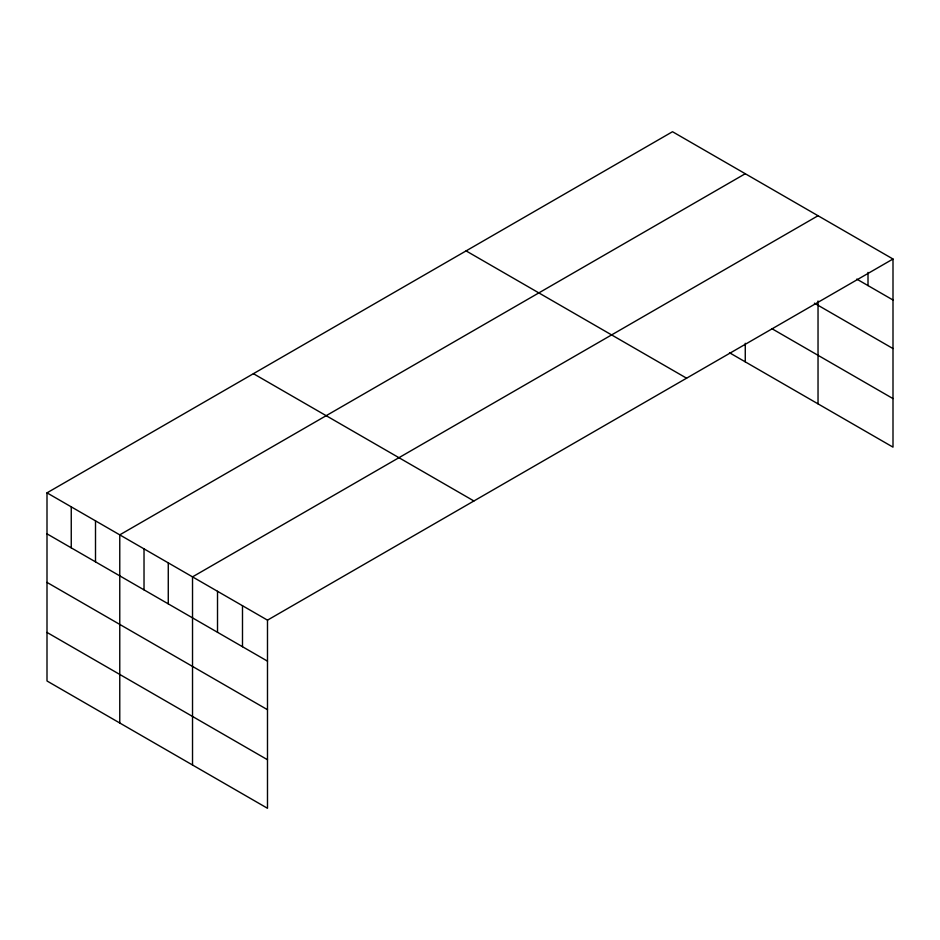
<?xml version="1.0" encoding="UTF-8"?>
<svg xmlns="http://www.w3.org/2000/svg" width="940" height="940" viewBox="0 0 940 940"><rect width="100%" height="100%" fill="white"/><g stroke="black" fill="none" stroke-linecap="round" stroke-linejoin="round"><path stroke-width="1.41" d="M47 492.854L267.489 620.153L267.489 808.283L47 680.983L47 492.854L672.511 131.718L893 259.017L893 447.146L729.511 352.759M745.267 173.724L119.768 534.86L119.768 722.989M818.035 215.742L192.524 576.866L192.524 764.995M267.489 620.153L893 259.017M856.763 279.098L893 300.013M814.393 303.185L893 348.564M771.952 328.706L893 398.595M466.087 250.898L686.588 378.197M253.412 373.673L473.913 500.973M47 533.85L267.489 661.149M47 582.401L267.489 709.7M47 632.432L267.489 759.732M868.008 272.412L868.008 285.584M818.035 301L818.035 403.859M745.267 343.288L745.267 361.853M242.496 605.724L242.496 646.72M217.516 591.295L217.516 632.291M168.272 562.872L168.272 603.868M144.02 548.866L144.02 589.862M95.504 520.854L95.504 561.85M71.252 506.86L71.252 547.856"/></g></svg>
